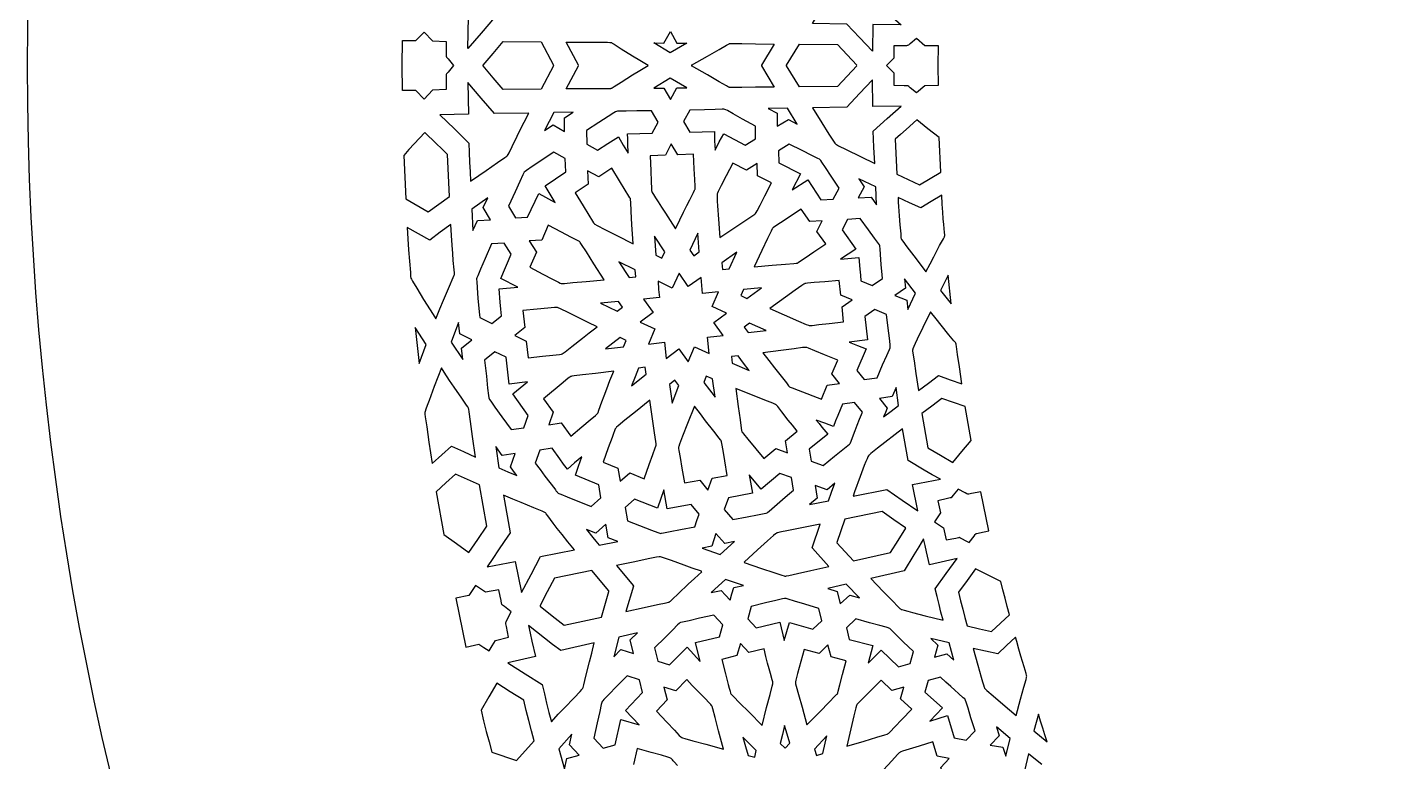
# Model space of a CAD drawing. Extents: x 2600 to 3740, y -1616 to -476.
# Drawn here: x 2599.8 to 2853.4, y -1175.9 to -1038.8 of the extents above; entities that cross this region are included whole.
import ezdxf

# ---------------------------------------------------------------- set-up
doc = ezdxf.new("R2010")
doc.units = 0
doc.layers.add('LAYER_1', color=18, linetype='CONTINUOUS')
doc.layers.add('LAYER_2', color=174, linetype='CONTINUOUS')

msp = doc.modelspace()

# ---------------------------------------------------------------- linework, layer by layer
at = {"layer": 'LAYER_1'}
for points in [[(2757.72, -1033.74), (2760.34, -1036.07), (2762.96, -1038.39), (2757.65, -1038.3), (2757.57, -1043.29), (2755.18, -1040.75), (2752.8, -1038.21), (2746.38, -1038.09), (2748.15, -1035.24), (2749.45, -1033.16), (2749.92, -1032.41), (2750.28, -1031.85), (2750.53, -1031.49), (2750.61, -1031.38), (2750.66, -1031.33), (2750.72, -1031.28), (2750.84, -1031.21), (2751.23, -1031), (2752.65, -1030.3), (2757.99, -1027.7), (2757.83, -1030.72), (2757.77, -1032.23)], [(2669.77, -1045.95), (2669.84, -1041.29), (2672.31, -1041.31), (2673.91, -1039.7), (2675.46, -1041.34), (2678.01, -1041.46), (2677.97, -1043.47), (2677.96, -1044.01), (2677.96, -1044.16), (2677.97, -1044.23), (2678.07, -1044.38), (2678.34, -1044.71), (2679.34, -1045.95), (2678.34, -1047.2), (2678.07, -1047.53), (2678, -1047.63), (2677.97, -1047.68), (2677.96, -1047.75), (2677.96, -1047.9), (2677.97, -1048.44), (2677.99, -1049.29), (2678.01, -1050.45), (2675.46, -1050.57), (2673.91, -1052.2), (2672.31, -1050.59), (2669.84, -1050.62)], [(2721.05, -1041.77), (2722.92, -1041.79), (2719.8, -1043.59), (2716.74, -1041.73), (2718.62, -1041.75), (2719.87, -1039.6)], [(2684.91, -1045.95), (2684.87, -1045.91), (2686.75, -1043.68), (2688.64, -1041.47), (2695.73, -1041.53), (2698, -1045.91), (2697.98, -1045.95), (2698, -1046), (2695.73, -1050.38), (2688.64, -1050.44), (2686.75, -1048.22), (2684.87, -1046)], [(2702.66, -1045.95), (2702.69, -1045.91), (2700.42, -1041.58), (2703.91, -1041.6), (2706.47, -1041.6), (2708.09, -1041.62), (2708.54, -1041.63), (2708.68, -1041.64), (2708.76, -1041.65), (2708.84, -1041.68), (2708.95, -1041.75), (2709.34, -1041.98), (2710.68, -1042.81), (2712.8, -1044.13), (2714.15, -1044.97), (2715.71, -1045.91), (2715.64, -1045.95), (2715.71, -1046), (2714.15, -1046.94), (2712.8, -1047.78), (2710.68, -1049.1), (2709.34, -1049.93), (2708.95, -1050.16), (2708.84, -1050.22), (2708.76, -1050.25), (2708.68, -1050.27), (2708.54, -1050.28), (2708.09, -1050.29), (2706.47, -1050.3), (2703.91, -1050.31), (2700.42, -1050.33), (2702.69, -1046)], [(2723.89, -1045.95), (2723.82, -1045.91), (2726.78, -1044.19), (2728.94, -1042.94), (2730.31, -1042.16), (2730.7, -1041.95), (2730.83, -1041.89), (2730.9, -1041.86), (2730.98, -1041.85), (2731.12, -1041.84), (2731.57, -1041.84), (2733.19, -1041.85), (2735.75, -1041.9), (2739.24, -1041.94), (2736.84, -1045.91), (2736.87, -1045.95), (2736.84, -1046), (2739.24, -1049.97), (2735.75, -1050.01), (2733.19, -1050.05), (2731.57, -1050.07), (2731.12, -1050.07), (2730.98, -1050.06), (2730.9, -1050.05), (2730.83, -1050.02), (2730.7, -1049.96), (2730.31, -1049.75), (2728.94, -1048.97), (2726.78, -1047.71), (2723.82, -1046)], [(2741.55, -1045.95), (2741.53, -1045.91), (2743.93, -1041.98), (2751.03, -1042.05), (2752.84, -1043.98), (2754.66, -1045.91), (2754.62, -1045.95), (2754.66, -1045.99), (2752.84, -1047.92), (2751.03, -1049.86), (2743.93, -1049.93), (2741.53, -1045.99)], [(2760.19, -1045.95), (2761.61, -1044.52), (2761.65, -1042.22), (2763.5, -1042.2), (2764, -1042.19), (2764.14, -1042.18), (2764.2, -1042.17), (2764.34, -1042.07), (2764.64, -1041.82), (2765.8, -1040.86), (2767.35, -1042.2), (2769.82, -1042.22), (2769.76, -1045.95), (2769.82, -1049.69), (2767.35, -1049.71), (2765.8, -1051.05), (2764.64, -1050.09), (2764.34, -1049.84), (2764.2, -1049.74), (2764.14, -1049.73), (2764, -1049.72), (2763.5, -1049.71), (2761.65, -1049.69), (2761.61, -1047.38)], [(2693.42, -1054.81), (2686.99, -1054.93), (2684.51, -1052.02), (2682.05, -1049.11), (2682.14, -1055.02), (2676.83, -1055.12), (2679.52, -1057.77), (2682.23, -1060.41), (2682.28, -1062.2), (2682.36, -1063.98), (2682.45, -1065.77), (2682.54, -1067.55), (2684.08, -1066.47), (2685.44, -1065.53), (2687.57, -1064.06), (2688.92, -1063.13), (2689.29, -1062.86), (2689.4, -1062.77), (2689.46, -1062.72), (2689.56, -1062.56), (2689.73, -1062.23), (2690.31, -1061.03), (2691.23, -1059.13), (2691.83, -1057.93), (2692.53, -1056.55)], [(2721.05, -1050.14), (2722.92, -1050.12), (2719.8, -1048.32), (2716.74, -1050.18), (2718.62, -1050.16), (2719.87, -1052.31)], [(2757.72, -1058.17), (2760.34, -1055.84), (2762.96, -1053.51), (2757.65, -1053.61), (2757.57, -1048.62), (2755.18, -1051.15), (2752.8, -1053.7), (2746.38, -1053.82), (2748.15, -1056.67), (2749.45, -1058.75), (2749.92, -1059.5), (2750.28, -1060.06), (2750.53, -1060.42), (2750.61, -1060.52), (2750.66, -1060.58), (2750.72, -1060.63), (2750.84, -1060.7), (2751.23, -1060.91), (2752.65, -1061.61), (2757.99, -1064.21), (2757.83, -1061.19), (2757.77, -1059.68)], [(2700.06, -1055.69), (2701.67, -1054.65), (2698.1, -1054.72), (2696.37, -1058.09), (2697.98, -1057.04), (2700.1, -1058.29)], [(2711.86, -1058.7), (2716.43, -1058.58), (2717.54, -1056.5), (2716.31, -1054.38), (2713.57, -1054.42), (2711.57, -1054.45), (2710.31, -1054.47), (2709.95, -1054.48), (2709.78, -1054.5), (2709.62, -1054.58), (2709.31, -1054.77), (2708.23, -1055.46), (2706.52, -1056.56), (2704.18, -1058.08), (2704.22, -1060.62), (2706.26, -1061.77), (2708.19, -1060.5), (2710.14, -1059.24), (2711.05, -1060.78), (2711.98, -1062.31), (2711.9, -1060.51), (2711.88, -1059.61)], [(2729.8, -1058.67), (2731.81, -1059.76), (2733.83, -1060.83), (2735.76, -1059.63), (2735.72, -1057.25), (2733.33, -1055.94), (2731.59, -1054.97), (2730.49, -1054.36), (2730.17, -1054.2), (2730.01, -1054.13), (2729.84, -1054.11), (2729.49, -1054.11), (2728.22, -1054.14), (2726.22, -1054.19), (2723.49, -1054.25), (2722.32, -1056.39), (2723.5, -1058.38), (2728.07, -1058.25), (2728.11, -1059.99), (2728.18, -1061.73), (2728.98, -1060.2), (2729.39, -1059.43)], [(2741.89, -1056.01), (2743.53, -1056.88), (2741.69, -1053.91), (2738.13, -1053.98), (2739.77, -1054.87), (2739.8, -1057.25)], [(2770.31, -1065.84), (2770, -1059.38), (2768.96, -1058.57), (2767.93, -1057.75), (2765.88, -1056.11), (2763.85, -1057.9), (2762.84, -1058.81), (2761.84, -1059.72), (2762.14, -1066.21), (2764.25, -1067.21), (2766.37, -1068.2), (2768.34, -1067.02)], [(2678.61, -1070.36), (2678.24, -1062.54), (2677.17, -1061.52), (2676.11, -1060.49), (2674.01, -1058.42), (2672.02, -1060.56), (2671.04, -1061.64), (2670.06, -1062.73), (2670.44, -1070.82), (2674.61, -1073.26), (2676.61, -1071.8)], [(2695.28, -1069.82), (2698.36, -1071.53), (2696.48, -1068.4), (2700.32, -1065.76), (2700.2, -1063.31), (2698.07, -1062.1), (2694.07, -1064.79), (2693.01, -1065.52), (2692.72, -1065.73), (2692.58, -1065.85), (2692.49, -1066), (2692.32, -1066.35), (2691.74, -1067.57), (2690.85, -1069.52), (2689.61, -1072.18), (2690.92, -1074.38), (2693.2, -1074.25)], [(2724.15, -1062.49), (2721.27, -1062.6), (2720.01, -1060.58), (2718.95, -1062.68), (2716.06, -1062.79), (2716.18, -1065.58), (2716.27, -1067.61), (2716.33, -1068.9), (2716.35, -1069.26), (2716.37, -1069.44), (2716.41, -1069.51), (2716.47, -1069.63), (2716.7, -1070.03), (2717.05, -1070.61), (2717.54, -1071.39), (2718.16, -1072.36), (2718.92, -1073.52), (2719.8, -1074.87), (2720.83, -1076.41), (2721.62, -1074.75), (2722.32, -1073.3), (2722.93, -1072.07), (2723.45, -1071.04), (2724.18, -1069.62), (2724.38, -1069.22), (2724.44, -1069.09), (2724.46, -1069.02), (2724.47, -1068.85), (2724.46, -1068.49), (2724.4, -1067.22), (2724.29, -1065.22)], [(2751.34, -1068.81), (2749.87, -1066.6), (2748.8, -1064.98), (2748.13, -1063.96), (2747.93, -1063.67), (2747.83, -1063.54), (2747.68, -1063.45), (2747.37, -1063.29), (2746.24, -1062.72), (2744.46, -1061.83), (2742.03, -1060.6), (2740.01, -1061.84), (2740.11, -1064.08), (2744.17, -1066.13), (2742.58, -1069.13), (2745.49, -1067.3), (2747.96, -1071), (2750.24, -1070.86)], [(2708.89, -1065.11), (2706.46, -1066.74), (2704.4, -1065.6), (2704.52, -1068.06), (2702.09, -1069.72), (2703.54, -1072.13), (2704.6, -1073.89), (2705.28, -1075), (2705.48, -1075.31), (2705.59, -1075.45), (2705.65, -1075.5), (2705.77, -1075.57), (2706.16, -1075.79), (2707.58, -1076.52), (2709.84, -1077.66), (2712.92, -1079.22), (2712.78, -1077.34), (2712.67, -1075.69), (2712.52, -1073.1), (2712.44, -1071.46), (2712.41, -1071), (2712.39, -1070.86), (2712.38, -1070.78), (2712.3, -1070.62), (2712.11, -1070.31), (2711.43, -1069.21), (2710.35, -1067.48)], [(2738.71, -1067.86), (2736.14, -1066.55), (2736.03, -1064.26), (2734.08, -1065.5), (2731.51, -1064.17), (2730.27, -1066.56), (2729.35, -1068.32), (2728.78, -1069.43), (2728.63, -1069.75), (2728.57, -1069.9), (2728.56, -1069.98), (2728.56, -1070.12), (2728.57, -1070.56), (2728.6, -1071.24), (2728.65, -1072.14), (2728.83, -1074.64), (2729.09, -1078.05), (2731.88, -1076.15), (2733.94, -1074.78), (2735.24, -1073.92), (2735.6, -1073.67), (2735.71, -1073.59), (2735.77, -1073.53), (2735.86, -1073.39), (2736.02, -1073.08), (2736.58, -1071.98), (2737.47, -1070.24)], [(2758.19, -1068.61), (2755.03, -1067.09), (2756.04, -1068.58), (2754.92, -1070.63), (2757.34, -1070.49), (2758.36, -1071.96)], [(2770.51, -1070.11), (2768.55, -1071.3), (2766.61, -1072.51), (2764.47, -1071.54), (2762.35, -1070.56), (2762.39, -1071.42), (2762.45, -1072.27), (2762.57, -1073.97), (2762.71, -1075.67), (2762.85, -1077.38), (2762.86, -1077.59), (2762.86, -1077.81), (2762.87, -1078.02), (2762.89, -1078.13), (2762.92, -1078.23), (2763.01, -1078.38), (2763.22, -1078.7), (2764.01, -1079.78), (2765.29, -1081.47), (2767.03, -1083.78), (2767.56, -1084.47), (2768.33, -1082.95), (2769.01, -1081.62), (2770.11, -1079.56), (2770.81, -1078.26), (2771, -1077.89), (2771.05, -1077.77), (2771.08, -1077.71), (2771.08, -1077.63), (2771.08, -1077.51), (2771.04, -1077.09), (2770.9, -1075.62), (2770.8, -1074.57), (2770.7, -1073.3), (2770.6, -1071.81)], [(2683.82, -1074.86), (2686.25, -1074.72), (2684.92, -1072.47), (2685.78, -1070.62), (2682.78, -1072.76), (2682.97, -1076.73)], [(2748.84, -1079.24), (2747.21, -1076.94), (2748.21, -1074.93), (2745.9, -1075.08), (2744.27, -1072.76), (2740.4, -1075.28), (2739.37, -1075.96), (2739.09, -1076.16), (2738.96, -1076.26), (2738.91, -1076.33), (2738.85, -1076.44), (2738.65, -1076.83), (2737.97, -1078.23), (2736.91, -1080.46), (2735.47, -1083.5), (2738.85, -1083.21), (2741.32, -1083.02), (2742.88, -1082.88), (2743.32, -1082.84), (2743.46, -1082.82), (2743.53, -1082.8), (2743.68, -1082.72), (2743.97, -1082.53), (2745, -1081.83), (2746.61, -1080.73)], [(2759.47, -1085.68), (2759.32, -1084.32), (2759.22, -1083.12), (2759.14, -1082.1), (2759.08, -1081.25), (2759, -1080.06), (2758.98, -1079.73), (2758.97, -1079.62), (2758.95, -1079.57), (2758.87, -1079.42), (2758.68, -1079.14), (2757.96, -1078.16), (2756.82, -1076.62), (2755.28, -1074.49), (2752.89, -1074.66), (2751.9, -1076.62), (2754.47, -1080.21), (2751.62, -1082.1), (2755.06, -1081.8), (2755.23, -1083.97), (2755.32, -1085.05), (2755.43, -1086.13), (2757.52, -1087.01)], [(2678.85, -1075.61), (2676.88, -1077.07), (2674.91, -1078.55), (2672.8, -1077.36), (2670.7, -1076.15), (2670.75, -1077.21), (2670.82, -1078.26), (2670.98, -1080.37), (2671.15, -1082.48), (2671.32, -1084.59), (2671.33, -1084.85), (2671.33, -1085.12), (2671.34, -1085.25), (2671.35, -1085.39), (2671.37, -1085.52), (2671.41, -1085.64), (2671.5, -1085.83), (2671.71, -1086.21), (2672.5, -1087.52), (2673.78, -1089.58), (2675.55, -1092.39), (2676.08, -1093.23), (2676.83, -1091.34), (2677.5, -1089.7), (2678.58, -1087.14), (2679.28, -1085.52), (2679.47, -1085.07), (2679.52, -1084.93), (2679.54, -1084.84), (2679.55, -1084.75), (2679.54, -1084.6), (2679.49, -1084.09), (2679.32, -1082.31), (2679.21, -1081.02), (2679.09, -1079.48), (2678.97, -1077.67)], [(2697.05, -1075.73), (2695.82, -1078.53), (2693.51, -1078.68), (2694.83, -1080.78), (2693.61, -1083.6), (2696.04, -1084.88), (2697.81, -1085.81), (2698.94, -1086.4), (2699.26, -1086.55), (2699.43, -1086.61), (2699.5, -1086.62), (2699.64, -1086.62), (2700.08, -1086.59), (2701.64, -1086.45), (2704.11, -1086.22), (2707.49, -1085.92), (2705.56, -1082.93), (2704.16, -1080.74), (2703.27, -1079.36), (2703.01, -1078.98), (2702.93, -1078.86), (2702.87, -1078.8), (2702.73, -1078.71), (2702.41, -1078.53), (2701.28, -1077.95), (2699.49, -1077.02)], [(2718.82, -1080.74), (2716.88, -1077.82), (2717.16, -1081.35), (2718.28, -1081.91)], [(2725.23, -1080.72), (2724.96, -1077.26), (2723.49, -1080.38), (2724.2, -1081.44)], [(2688.33, -1092.63), (2688.2, -1091.38), (2688.09, -1090.12), (2687.9, -1087.61), (2691.34, -1087.31), (2688.21, -1085.67), (2690.15, -1081.15), (2688.84, -1079.07), (2686.44, -1079.23), (2685.27, -1081.95), (2684.42, -1083.93), (2683.88, -1085.19), (2683.74, -1085.55), (2683.68, -1085.73), (2683.68, -1085.89), (2683.69, -1086.23), (2683.77, -1087.43), (2683.93, -1089.33), (2684.17, -1091.93), (2684.23, -1092.45), (2684.28, -1092.96), (2686.5, -1094.08)], [(2713.3, -1084.1), (2710.22, -1082.56), (2712.16, -1085.51), (2713.41, -1085.4)], [(2732.27, -1080.8), (2729.46, -1082.75), (2729.56, -1084.01), (2730.8, -1083.9)], [(2724.38, -1098.46), (2727.09, -1099.65), (2726.76, -1096.66), (2729.7, -1096.32), (2727.95, -1093.9), (2730.33, -1092.14), (2727.62, -1090.91), (2728.81, -1088.19), (2725.86, -1088.47), (2725.72, -1086.97), (2725.6, -1085.47), (2723.16, -1087.21), (2721.48, -1084.72), (2720.21, -1087.48), (2717.54, -1086.18), (2717.66, -1087.71), (2717.79, -1089.24), (2714.84, -1089.52), (2716.61, -1092.03), (2714.23, -1093.83), (2716.95, -1095.1), (2715.77, -1097.92), (2718.72, -1097.58), (2719.05, -1100.63), (2721.43, -1098.8), (2723.19, -1101.25)], [(2771.7, -1085.08), (2770.3, -1087.94), (2772.3, -1090.44)], [(2736.87, -1087.42), (2733.47, -1087.74), (2732.97, -1088.88), (2734.11, -1089.39)], [(2751.89, -1090.99), (2753.76, -1089.68), (2751.64, -1088.78), (2751.34, -1086.03), (2748.66, -1086.28), (2746.7, -1086.45), (2745.46, -1086.57), (2745.11, -1086.61), (2744.94, -1086.64), (2744.87, -1086.68), (2744.76, -1086.75), (2744.4, -1086.99), (2743.13, -1087.89), (2738.4, -1091.29), (2743.76, -1093.64), (2745.2, -1094.25), (2745.61, -1094.41), (2745.73, -1094.46), (2745.81, -1094.48), (2745.98, -1094.47), (2746.33, -1094.44), (2747.56, -1094.3), (2749.52, -1094.06), (2752.19, -1093.75)], [(2765.64, -1088.43), (2763.55, -1085.75), (2763.75, -1087.49), (2761.78, -1088.84), (2763.99, -1089.74), (2764.19, -1091.48)], [(2710.93, -1091.04), (2710.18, -1089.97), (2706.78, -1090.3), (2709.92, -1091.8)], [(2706.16, -1094.68), (2704.49, -1093.88), (2703.03, -1093.17), (2700.76, -1092.05), (2699.32, -1091.34), (2698.91, -1091.15), (2698.78, -1091.09), (2698.7, -1091.07), (2698.53, -1091.07), (2698.19, -1091.1), (2696.95, -1091.22), (2694.99, -1091.42), (2692.31, -1091.68), (2692.65, -1094.83), (2690.8, -1096.3), (2692.93, -1097.35), (2693.28, -1100.49), (2695.95, -1100.19), (2697.91, -1099.98), (2699.15, -1099.84), (2699.5, -1099.8), (2699.66, -1099.76), (2699.73, -1099.72), (2699.85, -1099.64), (2700.2, -1099.37), (2701.46, -1098.38), (2703.43, -1096.81), (2704.7, -1095.81)], [(2760.21, -1092.4), (2758.02, -1091.5), (2756.17, -1092.8), (2756.65, -1097.11), (2753.22, -1097.54), (2754.8, -1098.18), (2756.39, -1098.8), (2754.65, -1102.84), (2756.05, -1104.55), (2758.43, -1104.21), (2759.47, -1101.82), (2760.24, -1100.07), (2760.73, -1098.96), (2760.86, -1098.65), (2760.91, -1098.49), (2760.9, -1098.33), (2760.87, -1098), (2760.73, -1096.82), (2760.5, -1094.95)], [(2769.93, -1103.8), (2772.08, -1104.57), (2774.24, -1105.33), (2773.8, -1102.17), (2773.48, -1099.86), (2773.28, -1098.4), (2773.21, -1097.99), (2773.18, -1097.86), (2773.16, -1097.79), (2773.12, -1097.73), (2773.05, -1097.63), (2772.79, -1097.3), (2771.86, -1096.17), (2770.38, -1094.38), (2769.44, -1093.23), (2768.38, -1091.9), (2766.97, -1094.85), (2765.94, -1097.02), (2765.57, -1097.8), (2765.3, -1098.39), (2765.14, -1098.78), (2765.09, -1098.91), (2765.07, -1098.98), (2765.07, -1099.05), (2765.08, -1099.18), (2765.13, -1099.6), (2765.34, -1101.07), (2765.69, -1103.4), (2766.16, -1106.59), (2768.04, -1105.19)], [(2674.26, -1098.03), (2672.19, -1094.86), (2672.93, -1101.56)], [(2680.84, -1098.71), (2682.78, -1097.14), (2680.54, -1096), (2680.31, -1093.91), (2678.91, -1097.55), (2681.07, -1100.81)], [(2734.62, -1094.04), (2733.62, -1094.78), (2734.36, -1095.79), (2737.75, -1095.4)], [(2711.61, -1097.25), (2710.47, -1096.71), (2707.73, -1098.84), (2711.12, -1098.45)], [(2693.31, -1111.24), (2690.43, -1107.23), (2691.8, -1106.1), (2693.17, -1104.98), (2689.74, -1105.4), (2689.19, -1100.39), (2687.08, -1099.35), (2685.16, -1100.91), (2685.49, -1103.93), (2685.73, -1106.14), (2685.89, -1107.54), (2685.95, -1107.93), (2685.99, -1108.12), (2686.09, -1108.28), (2686.3, -1108.6), (2687.1, -1109.72), (2688.37, -1111.48), (2690.11, -1113.89), (2692.48, -1113.55)], [(2732.48, -1100.11), (2731.24, -1100.26), (2731.38, -1101.51), (2734.55, -1102.83), (2733.51, -1101.48), (2732.99, -1100.79)], [(2749.12, -1105.59), (2751.42, -1105.26), (2750, -1103.5), (2751.09, -1100.92), (2748.61, -1099.93), (2746.79, -1099.18), (2745.65, -1098.71), (2745.32, -1098.59), (2745.16, -1098.54), (2745.08, -1098.54), (2744.95, -1098.54), (2744.51, -1098.59), (2742.95, -1098.78), (2740.49, -1099.11), (2737.13, -1099.53), (2738.21, -1100.96), (2739.31, -1102.37), (2741.53, -1105.18), (2741.66, -1105.36), (2741.79, -1105.55), (2741.92, -1105.73), (2742, -1105.81), (2742.09, -1105.88), (2742.24, -1105.95), (2742.56, -1106.09), (2743.71, -1106.54), (2748.04, -1108.2)], [(2677.09, -1102.35), (2675.77, -1105.86), (2674.81, -1108.43), (2674.47, -1109.36), (2674.22, -1110.06), (2674.07, -1110.52), (2674.03, -1110.67), (2674.01, -1110.75), (2674.01, -1110.85), (2674.03, -1111), (2674.09, -1111.52), (2674.35, -1113.35), (2674.78, -1116.23), (2675.35, -1120.18), (2678.98, -1116.96), (2681.21, -1117.99), (2683.45, -1119.01), (2682.91, -1115.17), (2682.53, -1112.36), (2682.28, -1110.58), (2682.19, -1110.08), (2682.16, -1109.93), (2682.14, -1109.85), (2682.03, -1109.66), (2681.79, -1109.3), (2680.91, -1108.02), (2679.51, -1105.99), (2678.64, -1104.69), (2677.64, -1103.19)], [(2709.26, -1102.98), (2705.89, -1103.39), (2703.43, -1103.68), (2701.87, -1103.87), (2701.43, -1103.93), (2701.3, -1103.96), (2701.22, -1103.98), (2701.08, -1104.07), (2700.79, -1104.29), (2699.81, -1105.09), (2696.16, -1108.13), (2697.97, -1110.64), (2697.13, -1112.96), (2699.43, -1112.63), (2701.24, -1115.11), (2703.34, -1113.34), (2704.89, -1112.06), (2705.87, -1111.25), (2706.14, -1111.02), (2706.26, -1110.9), (2706.3, -1110.82), (2706.35, -1110.69), (2706.51, -1110.26), (2707.06, -1108.72), (2707.47, -1107.61), (2707.96, -1106.28), (2708.56, -1104.74)], [(2715.3, -1103.55), (2715.15, -1102.25), (2713.91, -1102.41), (2713.25, -1104.05), (2712.62, -1105.7)], [(2721.42, -1105.68), (2720.65, -1104.66), (2719.67, -1105.44), (2720.16, -1108.94)], [(2727.69, -1104.38), (2726.53, -1103.89), (2726.07, -1105.07), (2728.18, -1107.82)], [(2715.99, -1108.4), (2713.31, -1110.56), (2711.36, -1112.14), (2710.13, -1113.16), (2709.8, -1113.45), (2709.7, -1113.54), (2709.64, -1113.6), (2709.56, -1113.76), (2709.42, -1114.1), (2709.22, -1114.63), (2708.96, -1115.33), (2708.25, -1117.28), (2707.33, -1119.95), (2710.06, -1121.07), (2710.49, -1123.49), (2712.25, -1121.95), (2714.98, -1123.04), (2715.9, -1120.41), (2716.58, -1118.5), (2717.02, -1117.29), (2717.13, -1116.94), (2717.18, -1116.77), (2717.18, -1116.69), (2717.17, -1116.55), (2717.11, -1116.09), (2716.88, -1114.47), (2716.49, -1111.9)], [(2739.52, -1117.42), (2741.7, -1118.22), (2741.31, -1115.97), (2743.53, -1114.16), (2742.63, -1113.07), (2741.85, -1112.1), (2740.64, -1110.57), (2739.89, -1109.6), (2739.67, -1109.33), (2739.56, -1109.21), (2739.49, -1109.17), (2739.37, -1109.11), (2738.96, -1108.94), (2737.5, -1108.36), (2735.19, -1107.45), (2733.72, -1106.87), (2732.05, -1106.19), (2732.52, -1109.57), (2732.86, -1112.05), (2733.07, -1113.62), (2733.15, -1114.06), (2733.17, -1114.19), (2733.2, -1114.27), (2733.29, -1114.41), (2733.51, -1114.69), (2734.3, -1115.66), (2737.3, -1119.26)], [(2762.45, -1109.37), (2761.98, -1106.05), (2761.27, -1107.7), (2758.87, -1108.06), (2760.35, -1109.85), (2760, -1110.68), (2759.66, -1111.52), (2761.05, -1110.44)], [(2775.98, -1115.94), (2774.87, -1109.56), (2772.7, -1108.82), (2770.54, -1108.07), (2768.67, -1109.48), (2766.81, -1110.9), (2767.92, -1117.3), (2770.25, -1118.66), (2772.58, -1120), (2774.28, -1117.96)], [(2727.63, -1122.92), (2730.48, -1122.43), (2730.01, -1119.73), (2729.68, -1117.75), (2729.47, -1116.5), (2729.4, -1116.15), (2729.35, -1115.99), (2729.31, -1115.92), (2729.23, -1115.8), (2728.97, -1115.45), (2727.99, -1114.19), (2726.43, -1112.22), (2725.45, -1110.95), (2724.33, -1109.5), (2723.06, -1112.74), (2722.14, -1115.11), (2721.56, -1116.62), (2721.41, -1117.05), (2721.37, -1117.18), (2721.35, -1117.26), (2721.37, -1117.43), (2721.42, -1117.79), (2721.65, -1119.06), (2722.01, -1121.07), (2722.5, -1123.81), (2725.35, -1123.32), (2726.84, -1125.15)], [(2755.71, -1110.6), (2754.24, -1108.82), (2751.98, -1109.16), (2751.12, -1111.22), (2750.7, -1112.26), (2750.29, -1113.29), (2748.68, -1112.7), (2747.07, -1112.1), (2747.61, -1112.76), (2748.15, -1113.41), (2749.25, -1114.71), (2745.73, -1117.55), (2746.12, -1119.76), (2748.36, -1120.56), (2750.47, -1118.85), (2752.02, -1117.61), (2753, -1116.82), (2753.27, -1116.6), (2753.39, -1116.48), (2753.46, -1116.33), (2753.59, -1116.01), (2754.01, -1114.86), (2754.33, -1114.04), (2754.71, -1113.05), (2755.17, -1111.91)], [(2765.03, -1124.15), (2770.25, -1123.15), (2768.73, -1122.29), (2767.22, -1121.43), (2764.22, -1119.67), (2763.18, -1113.72), (2758.53, -1117.36), (2757.3, -1118.34), (2756.96, -1118.63), (2756.86, -1118.72), (2756.81, -1118.78), (2756.72, -1118.95), (2756.56, -1119.31), (2756.34, -1119.85), (2756.05, -1120.59), (2755.28, -1122.64), (2754.25, -1125.46), (2753.96, -1126.29), (2760.27, -1125.07), (2763.15, -1127.07), (2766.04, -1129.05)], [(2689.98, -1120.83), (2690.85, -1118.35), (2688.45, -1118.71), (2687.26, -1117.06), (2687.82, -1120.99), (2689.5, -1121.73), (2691.18, -1122.46), (2690.57, -1121.65)], [(2706.88, -1126.6), (2706.46, -1124.18), (2702.13, -1122.41), (2702.71, -1120.68), (2703, -1119.81), (2703.31, -1118.95), (2701.97, -1120.1), (2700.65, -1121.26), (2699.91, -1120.3), (2699.18, -1119.32), (2697.75, -1117.36), (2695.49, -1117.71), (2694.63, -1120.14), (2695.52, -1121.35), (2696.43, -1122.54), (2698.27, -1124.92), (2698.41, -1125.13), (2698.55, -1125.34), (2698.62, -1125.44), (2698.7, -1125.54), (2698.78, -1125.63), (2698.88, -1125.71), (2699.03, -1125.79), (2699.37, -1125.94), (2700.56, -1126.43), (2705.05, -1128.23)], [(2685.57, -1131.92), (2684.23, -1124.21), (2681.98, -1123.22), (2679.73, -1122.2), (2677.93, -1123.82), (2676.15, -1125.46), (2677.54, -1133.43), (2679.89, -1135.14), (2682.24, -1136.84), (2683.9, -1134.38)], [(2742.85, -1125.15), (2742.44, -1122.81), (2740.3, -1122.04), (2736.8, -1124.99), (2734.58, -1122.33), (2735.18, -1125.76), (2730.68, -1126.58), (2729.9, -1128.78), (2730.69, -1129.71), (2731.48, -1130.64), (2734.17, -1130.13), (2736.13, -1129.76), (2737.38, -1129.52), (2737.72, -1129.45), (2737.89, -1129.4), (2738.03, -1129.3), (2738.3, -1129.07), (2739.26, -1128.24), (2740.77, -1126.92), (2741.74, -1126.09)], [(2695.63, -1137.56), (2701.94, -1136.34), (2700.7, -1134.82), (2699.63, -1133.47), (2698.73, -1132.31), (2697.98, -1131.33), (2696.96, -1129.97), (2696.66, -1129.58), (2696.57, -1129.47), (2696.51, -1129.41), (2696.44, -1129.37), (2696.31, -1129.31), (2695.89, -1129.12), (2694.37, -1128.5), (2691.96, -1127.51), (2690.43, -1126.87), (2688.68, -1126.13), (2689.91, -1133.17), (2688.83, -1134.75), (2687.76, -1136.32), (2686.7, -1137.9), (2685.66, -1139.49), (2690.87, -1138.48), (2692.07, -1144.27), (2693.85, -1140.91)], [(2725.2, -1129.67), (2723.73, -1127.86), (2719.23, -1128.69), (2718.61, -1125.13), (2717.45, -1128.52), (2713.14, -1126.85), (2711.4, -1128.39), (2711.83, -1130.9), (2716.31, -1132.63), (2717.51, -1133.08), (2717.85, -1133.19), (2718.02, -1133.24), (2718.19, -1133.22), (2718.54, -1133.16), (2719.78, -1132.92), (2721.74, -1132.53), (2724.43, -1132), (2724.81, -1130.83)], [(2750.56, -1123.89), (2749.12, -1125.09), (2746.85, -1124.3), (2747.26, -1126.65), (2745.85, -1127.86), (2749.36, -1127.18), (2749.95, -1125.53)], [(2779.31, -1132.76), (2777.79, -1125.46), (2776.04, -1125.82), (2775.57, -1125.92), (2775.43, -1125.94), (2775.37, -1125.95), (2775.22, -1125.88), (2774.87, -1125.69), (2773.56, -1124.97), (2772.64, -1126.14), (2772.39, -1126.45), (2772.28, -1126.58), (2772.22, -1126.6), (2772.09, -1126.63), (2771.6, -1126.74), (2769.8, -1127.15), (2770.26, -1129.41), (2769.18, -1131.1), (2770.84, -1132.21), (2771.31, -1134.47), (2773.13, -1134.11), (2773.61, -1134.01), (2773.75, -1133.99), (2773.82, -1133.98), (2773.97, -1134.05), (2774.32, -1134.24), (2774.88, -1134.54), (2775.65, -1134.93), (2776.54, -1133.74), (2776.78, -1133.43), (2776.89, -1133.3), (2776.95, -1133.28), (2777.08, -1133.25), (2777.55, -1133.14)], [(2763.78, -1132.29), (2763.74, -1132.26), (2763.77, -1132.21), (2761.57, -1130.71), (2759.37, -1129.19), (2752.41, -1130.6), (2750.93, -1134.94), (2750.96, -1134.98), (2750.94, -1135.02), (2754.03, -1138.38), (2760.95, -1136.84), (2762.36, -1134.56)], [(2708.25, -1134.1), (2707.8, -1131.54), (2705.96, -1133.21), (2704.18, -1132.51), (2705.35, -1133.99), (2705.95, -1134.72), (2706.54, -1135.45), (2710.05, -1134.78)], [(2731.83, -1134.78), (2729.99, -1135.15), (2728.36, -1133.28), (2727.61, -1135.64), (2725.77, -1136.01), (2729.17, -1137.19)], [(2746.36, -1135.99), (2746.37, -1135.95), (2746.34, -1135.92), (2747.82, -1131.54), (2744.39, -1132.22), (2741.88, -1132.71), (2740.3, -1133.03), (2739.85, -1133.13), (2739.72, -1133.17), (2739.64, -1133.2), (2739.58, -1133.24), (2739.47, -1133.32), (2739.13, -1133.61), (2737.96, -1134.66), (2736.12, -1136.33), (2733.61, -1138.62), (2733.68, -1138.65), (2733.62, -1138.7), (2736.83, -1139.78), (2739.18, -1140.56), (2740.67, -1141.04), (2741.1, -1141.17), (2741.23, -1141.2), (2741.3, -1141.21), (2741.39, -1141.21), (2741.52, -1141.19), (2741.97, -1141.1), (2743.55, -1140.74), (2746.04, -1140.17), (2749.45, -1139.4)], [(2769.3, -1143.56), (2771.35, -1140.74), (2773.42, -1137.93), (2768.24, -1139.13), (2767.66, -1136.7), (2767.39, -1135.48), (2767.12, -1134.26), (2766.21, -1135.74), (2765.3, -1137.23), (2763.52, -1140.23), (2757.26, -1141.68), (2759.6, -1144.09), (2761.31, -1145.85), (2762.4, -1146.96), (2762.71, -1147.26), (2762.81, -1147.35), (2762.87, -1147.4), (2762.95, -1147.43), (2763.07, -1147.47), (2763.5, -1147.6), (2764.15, -1147.78), (2765.02, -1148), (2767.44, -1148.61), (2770.75, -1149.43), (2770.36, -1147.97), (2770, -1146.5), (2769.65, -1145.03)], [(2725.69, -1140.39), (2725.61, -1140.36), (2725.67, -1140.31), (2723.94, -1139.71), (2722.43, -1139.17), (2720.07, -1138.33), (2718.58, -1137.79), (2718.16, -1137.65), (2718.03, -1137.61), (2717.95, -1137.6), (2717.87, -1137.6), (2717.73, -1137.62), (2717.28, -1137.7), (2715.7, -1138.02), (2713.19, -1138.55), (2709.77, -1139.25), (2712.94, -1143.01), (2712.92, -1143.06), (2712.95, -1143.1), (2711.55, -1147.83), (2714.96, -1147.08), (2717.46, -1146.54), (2719.04, -1146.19), (2719.48, -1146.09), (2719.62, -1146.05), (2719.69, -1146.02), (2719.76, -1145.97), (2719.86, -1145.88), (2720.19, -1145.58), (2721.35, -1144.48), (2723.17, -1142.74), (2724.34, -1141.64)], [(2708.37, -1144.07), (2708.34, -1144.03), (2708.35, -1143.99), (2705.18, -1140.19), (2698.22, -1141.6), (2696.86, -1144.15), (2695.51, -1146.72), (2695.56, -1146.75), (2695.53, -1146.8), (2697.78, -1148.6), (2700.04, -1150.39), (2706.97, -1148.85)], [(2783.16, -1148.46), (2782.74, -1146.9), (2782.33, -1145.33), (2781.94, -1143.76), (2781.55, -1142.19), (2779.19, -1141.03), (2776.83, -1139.85), (2775.23, -1142.04), (2773.64, -1144.22), (2774.02, -1145.8), (2774.42, -1147.38), (2774.83, -1148.95), (2775.25, -1150.52), (2777.53, -1151.05), (2779.82, -1151.58), (2781.49, -1150.02)], [(2687.18, -1153.25), (2689.65, -1152.6), (2689.23, -1150.63), (2689.12, -1150.11), (2689.1, -1149.96), (2689.09, -1149.89), (2689.16, -1149.72), (2689.36, -1149.34), (2690.11, -1147.91), (2688.86, -1146.9), (2688.52, -1146.63), (2688.43, -1146.55), (2688.39, -1146.51), (2688.37, -1146.44), (2688.33, -1146.3), (2688.23, -1145.77), (2688.06, -1144.93), (2687.83, -1143.79), (2685.31, -1144.22), (2683.44, -1142.94), (2682.22, -1144.84), (2679.8, -1145.33), (2681.69, -1154.47), (2684.11, -1153.93), (2685.05, -1154.55), (2686.01, -1155.17), (2686.59, -1154.21)], [(2731.68, -1143.35), (2733.52, -1142.94), (2730.13, -1141.82), (2727.48, -1144.29), (2729.31, -1143.88), (2730.15, -1144.8), (2730.99, -1145.72), (2731.33, -1144.53)], [(2753.34, -1144.75), (2755.13, -1145.26), (2752.69, -1142.74), (2749.22, -1143.55), (2751.01, -1144.07), (2751.57, -1146.39)], [(2742.09, -1149.86), (2746.47, -1151.13), (2748.13, -1149.56), (2747.57, -1147.25), (2744.95, -1146.46), (2743.04, -1145.88), (2741.82, -1145.51), (2741.48, -1145.41), (2741.31, -1145.38), (2741.14, -1145.4), (2740.79, -1145.48), (2739.56, -1145.76), (2737.62, -1146.23), (2734.95, -1146.86), (2734.28, -1149.19), (2735.86, -1150.89), (2740.31, -1149.81), (2741.12, -1153.2)], [(2724.55, -1153.62), (2728.99, -1152.55), (2729.63, -1150.29), (2727.96, -1148.48), (2725.29, -1149.09), (2723.34, -1149.53), (2722.11, -1149.81), (2721.76, -1149.9), (2721.6, -1149.95), (2721.46, -1150.06), (2721.2, -1150.31), (2720.29, -1151.21), (2718.86, -1152.64), (2716.9, -1154.6), (2717.49, -1157.08), (2719.7, -1157.79), (2722.98, -1154.5), (2725.39, -1157.13)], [(2705.65, -1153.65), (2699.39, -1155.11), (2697.87, -1153.96), (2696.36, -1152.8), (2694.85, -1151.63), (2693.35, -1150.44), (2693.66, -1151.89), (2693.99, -1153.33), (2694.67, -1156.2), (2689.49, -1157.4), (2692.71, -1159.43), (2695.93, -1161.45), (2696.34, -1163.19), (2696.75, -1164.93), (2697.18, -1166.66), (2697.4, -1167.53), (2697.63, -1168.39), (2698.92, -1167), (2700.06, -1165.79), (2701.86, -1163.91), (2703.01, -1162.72), (2703.32, -1162.38), (2703.41, -1162.27), (2703.46, -1162.21), (2703.5, -1162.13), (2703.54, -1161.99), (2703.67, -1161.52), (2704.08, -1159.86), (2704.74, -1157.24), (2705.16, -1155.57)], [(2765.25, -1155.3), (2763.33, -1153.45), (2761.93, -1152.09), (2761.04, -1151.24), (2760.79, -1151), (2760.66, -1150.9), (2760.5, -1150.84), (2760.16, -1150.74), (2758.96, -1150.42), (2757.05, -1149.91), (2754.44, -1149.2), (2752.7, -1150.85), (2753.23, -1153.03), (2757.65, -1154.18), (2756.75, -1157.44), (2759.19, -1155.05), (2762.41, -1158.14), (2764.61, -1157.53)], [(2712.35, -1153.13), (2713.69, -1151.79), (2710.22, -1152.6), (2709.26, -1156.25), (2710.6, -1154.89), (2712.95, -1155.67)], [(2737.33, -1154.78), (2734.52, -1155.48), (2732.92, -1153.76), (2732.28, -1156.05), (2729.47, -1156.75), (2730.14, -1159.46), (2730.64, -1161.44), (2730.84, -1162.15), (2730.99, -1162.68), (2731.1, -1163.03), (2731.16, -1163.19), (2731.21, -1163.25), (2731.3, -1163.36), (2731.61, -1163.69), (2732.73, -1164.83), (2734.53, -1166.63), (2736.97, -1169.09), (2737.82, -1165.74), (2738.45, -1163.3), (2738.85, -1161.75), (2738.95, -1161.31), (2738.98, -1161.18), (2738.99, -1161.1), (2738.95, -1160.93), (2738.86, -1160.59), (2738.52, -1159.37), (2738.28, -1158.49), (2737.99, -1157.43), (2737.68, -1156.2)], [(2752.67, -1157), (2749.88, -1156.27), (2749.27, -1154.05), (2747.63, -1155.66), (2744.83, -1154.9), (2743.61, -1159.39), (2743.3, -1160.6), (2743.22, -1160.94), (2743.19, -1161.11), (2743.2, -1161.19), (2743.23, -1161.32), (2743.34, -1161.75), (2743.76, -1163.28), (2744.44, -1165.68), (2745.35, -1168.98), (2747.72, -1166.54), (2749.47, -1164.76), (2750.58, -1163.64), (2750.89, -1163.32), (2750.98, -1163.22), (2751.02, -1163.15), (2751.08, -1163), (2751.18, -1162.66), (2751.49, -1161.47), (2751.98, -1159.58)], [(2771.91, -1153.68), (2768.48, -1152.86), (2769.79, -1154.1), (2769.14, -1156.34), (2771.49, -1155.69), (2772.79, -1156.92)], [(2784.29, -1152.59), (2782.62, -1154.16), (2780.96, -1155.74), (2778.68, -1155.24), (2776.4, -1154.72), (2777.25, -1157.83), (2777.88, -1160.1), (2778.11, -1160.92), (2778.29, -1161.53), (2778.42, -1161.93), (2778.47, -1162.05), (2778.5, -1162.12), (2778.55, -1162.17), (2778.64, -1162.27), (2778.95, -1162.55), (2780.09, -1163.55), (2781.91, -1165.11), (2784.39, -1167.24), (2785.22, -1164.17), (2785.85, -1161.93), (2786.24, -1160.51), (2786.34, -1160.11), (2786.36, -1159.98), (2786.37, -1159.91), (2786.34, -1159.73), (2786.24, -1159.38), (2785.87, -1158.12), (2785.28, -1156.13), (2784.92, -1154.86), (2784.51, -1153.4)], [(2694.4, -1171.95), (2693.89, -1170.06), (2693.4, -1168.16), (2692.92, -1166.26), (2692.46, -1164.36), (2689.95, -1162.79), (2687.46, -1161.21), (2685.97, -1163.73), (2684.5, -1166.25), (2684.98, -1168.22), (2685.48, -1170.18), (2685.99, -1172.14), (2686.51, -1174.09), (2691.12, -1175.6)], [(2710.6, -1167.96), (2713.99, -1168.98), (2711.46, -1166.31), (2714.65, -1162.94), (2714.07, -1160.56), (2711.75, -1159.81), (2709.79, -1161.82), (2708.36, -1163.29), (2707.45, -1164.23), (2707.21, -1164.5), (2707.1, -1164.64), (2707.04, -1164.81), (2706.95, -1165.18), (2706.65, -1166.49), (2706.2, -1168.58), (2705.57, -1171.43), (2707.33, -1173.31), (2709.53, -1172.7)], [(2722.9, -1160.52), (2720.87, -1162.62), (2718.61, -1161.94), (2719.26, -1164.31), (2717.24, -1166.44), (2719.19, -1168.48), (2720.61, -1169.98), (2721.51, -1170.93), (2721.77, -1171.19), (2721.91, -1171.3), (2721.98, -1171.34), (2722.11, -1171.38), (2722.53, -1171.51), (2724.06, -1171.94), (2726.47, -1172.6), (2729.77, -1173.49), (2728.85, -1170.07), (2728.18, -1167.57), (2727.75, -1165.98), (2727.62, -1165.54), (2727.57, -1165.41), (2727.54, -1165.33), (2727.43, -1165.2), (2727.18, -1164.93), (2726.27, -1164), (2724.84, -1162.54), (2723.93, -1161.6)], [(2764.93, -1166.03), (2762.84, -1164.13), (2763.44, -1161.94), (2761.21, -1162.58), (2759.18, -1160.63), (2755.88, -1163.91), (2755, -1164.79), (2754.76, -1165.04), (2754.66, -1165.18), (2754.63, -1165.25), (2754.58, -1165.37), (2754.47, -1165.8), (2754.1, -1167.3), (2752.77, -1172.97), (2756.02, -1171.99), (2758.4, -1171.28), (2759.9, -1170.83), (2760.32, -1170.69), (2760.45, -1170.64), (2760.52, -1170.61), (2760.65, -1170.5), (2760.89, -1170.25), (2761.74, -1169.36), (2763.08, -1167.95)], [(2776.72, -1170.11), (2775.97, -1167.65), (2775.43, -1165.85), (2775.08, -1164.71), (2774.97, -1164.4), (2774.91, -1164.25), (2774.8, -1164.13), (2774.54, -1163.9), (2773.63, -1163.1), (2772.98, -1162.52), (2772.2, -1161.82), (2771.29, -1161), (2770.27, -1160.05), (2767.96, -1160.71), (2767.36, -1162.84), (2770.66, -1165.8), (2768.28, -1168.25), (2771.59, -1167.24), (2772.86, -1171.39), (2775.07, -1171.82)], [(2742.14, -1172.39), (2741.64, -1170.73), (2741.4, -1169.89), (2741.16, -1169.06), (2740.76, -1170.74), (2740.37, -1172.43), (2741.29, -1173.3)], [(2783.26, -1171.54), (2780.72, -1169.34), (2781.23, -1171.01), (2779.57, -1172.74), (2781.93, -1173.16), (2782.5, -1174.81)], [(2788.55, -1166.98), (2787.72, -1170.09), (2790.22, -1172.11), (2789.78, -1170.84), (2789.36, -1169.56), (2788.95, -1168.27)], [(2700.49, -1175.26), (2702.83, -1174.61), (2701.04, -1172.69), (2701.47, -1170.71), (2699.01, -1173.42), (2700.06, -1177.25)], [(2735.88, -1173.75), (2734.62, -1172.53), (2733.38, -1171.29), (2733.62, -1172.15), (2733.87, -1172.99), (2734.38, -1174.68), (2735.61, -1174.99)], [(2749.05, -1171.01), (2746.73, -1173.49), (2747.1, -1174.7), (2748.29, -1174.33)], [(2770.35, -1176.9), (2771.9, -1175.23), (2769.66, -1174.79), (2768.85, -1172.14), (2766.28, -1172.94), (2764.4, -1173.52), (2763.21, -1173.89), (2762.88, -1174), (2762.72, -1174.07), (2762.66, -1174.12), (2762.56, -1174.21), (2762.25, -1174.52), (2761.18, -1175.67), (2757.21, -1180), (2762.97, -1181.17), (2764.51, -1181.47), (2764.94, -1181.54), (2765.08, -1181.56), (2765.16, -1181.56), (2765.32, -1181.53), (2765.66, -1181.42), (2766.84, -1181.02), (2768.7, -1180.39), (2771.25, -1179.52)]]:
    msp.add_lwpolyline(points, close=True, dxfattribs=at)
for points in [[(2686.99, -1036.98), (2684.51, -1039.89), (2682.05, -1042.8), (2682.14, -1036.89)], [(2721.2, -1176.52), (2720.53, -1175.84), (2720.38, -1175.66), (2720.23, -1175.48), (2720.15, -1175.39), (2720.07, -1175.3), (2719.98, -1175.23), (2719.88, -1175.16), (2719.72, -1175.1), (2719.38, -1175), (2718.17, -1174.65), (2716.24, -1174.11), (2713.62, -1173.35), (2712.94, -1176.36)], [(2789.18, -1176.35), (2788.02, -1175.42), (2786.7, -1174.35), (2785.95, -1177.53)]]:
    msp.add_lwpolyline(points, dxfattribs=at)
at = {"layer": 'LAYER_2'}
msp.add_lwpolyline([(3169.77, -475.95, 0.414214), (2599.77, -1045.95, 0.414214), (3169.77, -1615.95, 0.414214), (3739.77, -1045.95, 0.414214)], format="xyb", close=True, dxfattribs=at)

doc.saveas('drawing.dxf')
